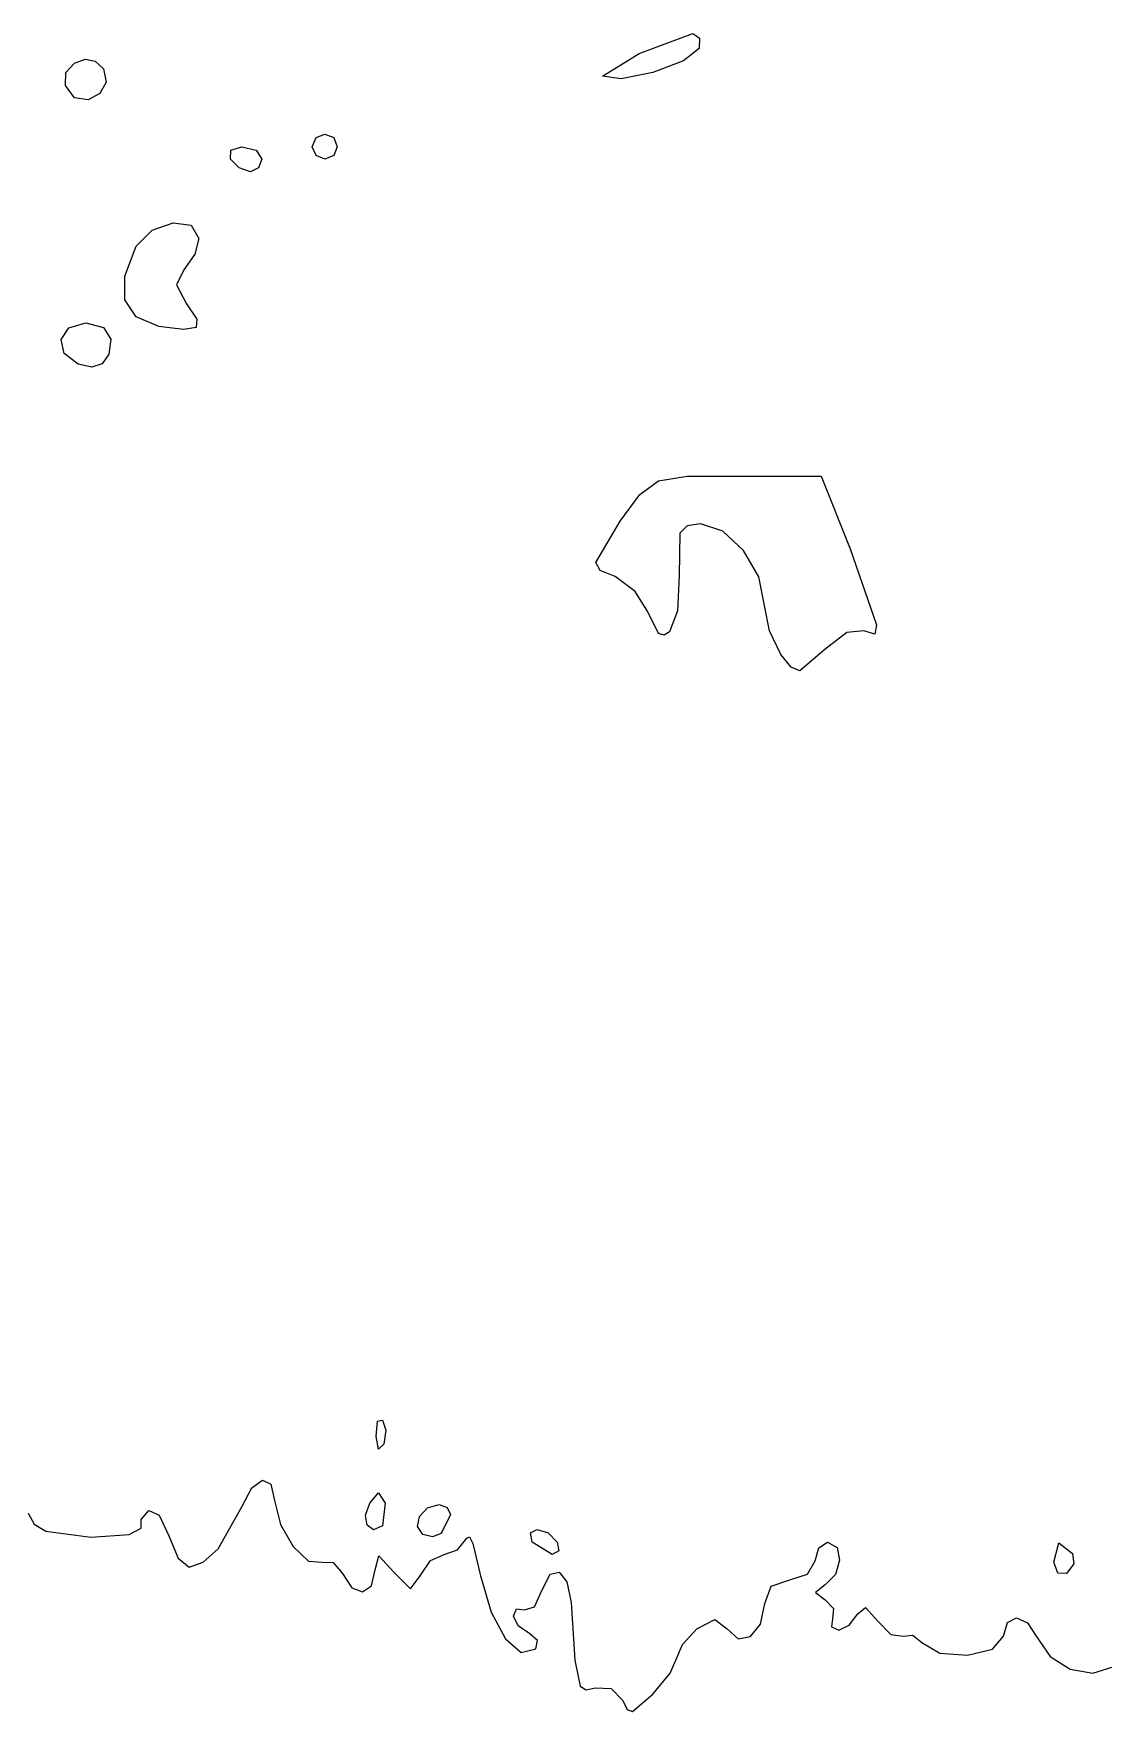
# Model space of a CAD drawing. Extents: x 0 to 282, y 0 to 282.
# Drawn here: x 34.16 to 64.19, y 123.66 to 170.74 of the extents above; entities that cross this region are included whole.
import ezdxf

# ---------------------------------------------------------------- set-up
doc = ezdxf.new("R2010")
doc.units = 0

msp = doc.modelspace()

# ---------------------------------------------------------------- linework, layer by layer
at = {"layer": 'Layer 1'}
for p, q in [((51.158385, 170.184598), (52.66651, 170.744636)), ((52.66651, 170.744636), (52.847309, 170.612345)), ((52.847309, 170.612345), (52.842899, 170.321302)), ((35.312566, 169.915605), (35.605261, 170.021438)), ((35.605261, 170.021438), (35.891341, 169.968521)), ((50.12651, 169.545186), (51.158385, 170.184598)), ((52.8429, 170.321298), (52.39862, 169.976789)), ((52.842899, 170.321302), (52.8429, 170.321298)), ((35.054047, 169.285014), (35.062866, 169.651021)), ((35.062866, 169.651021), (35.312566, 169.915605)), ((35.891341, 169.968521), (36.121196, 169.756854)), ((36.121196, 169.756854), (36.1212, 169.756854)), ((36.1212, 169.756854), (36.197819, 169.382028)), ((50.650164, 169.472978), (50.12651, 169.545186)), ((51.537621, 169.65543), (50.650164, 169.472978)), ((52.39862, 169.976789), (51.537621, 169.65543)), ((35.309811, 168.945465), (35.054047, 169.285014)), ((36.019776, 169.060119), (35.689598, 168.88373)), ((36.197819, 169.382028), (36.019776, 169.060119)), ((35.689598, 168.88373), (35.309811, 168.945465)), ((41.977318, 167.569627), (42.087561, 167.825392)), ((42.087561, 167.825392), (42.330096, 167.922405)), ((42.330096, 167.922405), (42.58586, 167.825392)), ((42.58586, 167.825392), (42.682874, 167.569627)), ((39.684259, 167.216849), (39.697488, 167.472614)), ((39.926794, 166.974315), (39.684259, 167.216849)), ((39.697488, 167.472614), (40.001759, 167.569627)), ((40.001759, 167.569627), (40.403044, 167.472614)), ((40.403044, 167.472614), (40.566204, 167.216849)), ((40.566204, 167.216849), (40.4736, 166.974315)), ((40.566204, 167.216849), (40.566204, 167.216849)), ((42.087561, 167.327093), (41.977318, 167.569627)), ((42.330096, 167.216849), (42.087561, 167.327093)), ((42.58586, 167.327093), (42.330096, 167.216849)), ((42.682874, 167.569627), (42.58586, 167.327093)), ((42.682874, 167.569627), (42.682874, 167.569627)), ((40.248704, 166.864071), (39.926794, 166.974315)), ((40.4736, 166.974315), (40.248704, 166.864071)), ((37.492615, 165.22751), (38.079109, 165.430908)), ((38.079109, 165.430908), (38.586227, 165.363109)), ((38.586227, 165.363109), (38.802304, 164.994345)), ((37.038414, 164.782678), (37.492615, 165.22751)), ((38.802304, 164.994344), (38.683241, 164.553372)), ((38.802304, 164.994345), (38.802304, 164.994344)), ((36.720914, 163.938768), (37.038414, 164.782678)), ((38.683241, 164.553372), (38.37897, 164.112399)), ((36.720915, 163.270144), (36.720914, 163.938768)), ((38.37897, 164.112399), (38.176123, 163.689066)), ((38.176123, 163.689066), (38.449526, 163.159898)), ((37.038415, 162.793341), (36.720915, 163.270144)), ((38.449526, 163.159898), (38.744977, 162.733258)), ((34.939781, 162.154483), (35.14814, 162.488521)), ((35.14814, 162.488521), (35.627698, 162.630735)), ((35.627698, 162.630735), (36.125997, 162.494033)), ((36.125997, 162.494033), (36.333254, 162.172124)), ((37.673414, 162.524898), (37.038415, 162.793341)), ((38.370151, 162.435601), (37.673414, 162.524898)), ((38.722929, 162.49844), (38.370151, 162.435601)), ((38.744977, 162.733258), (38.722929, 162.49844)), ((35.022463, 161.767529), (34.939781, 162.154483)), ((36.333254, 162.172121), (36.269313, 161.744378)), ((36.333254, 162.172124), (36.333254, 162.172121)), ((35.416031, 161.466565), (35.022463, 161.767529)), ((36.269313, 161.744378), (36.086309, 161.475384)), ((35.797472, 161.37837), (35.416031, 161.466565)), ((36.086309, 161.475384), (35.797472, 161.37837)), ((51.701202, 158.194543), (52.501017, 158.326834)), ((52.501017, 158.326834), (53.866379, 158.326833)), ((53.866379, 158.326833), (56.265269, 158.326833)), ((56.265269, 158.326833), (57.076658, 156.280723)), ((50.620819, 157.056833), (51.172586, 157.810897)), ((51.172586, 157.810897), (51.701202, 158.194543)), ((49.941721, 155.897078), (50.620819, 157.056833)), ((52.502119, 156.933919), (52.300925, 156.726111)), ((52.878599, 156.986285), (52.502119, 156.933919)), ((53.502025, 156.776822), (52.878599, 156.986285)), ((52.300925, 156.726111), (52.278876, 155.539895)), ((54.082456, 156.236629), (53.502025, 156.776822)), ((50.065194, 155.672734), (49.941721, 155.897078)), ((54.510751, 155.497998), (54.082456, 156.236629)), ((57.076654, 156.280733), (57.813078, 154.155243)), ((57.076658, 156.280723), (57.076654, 156.280733)), ((50.479708, 155.504613), (50.065194, 155.672734)), ((51.044153, 155.090099), (50.479708, 155.504613)), ((52.278876, 155.539895), (52.23533, 154.541645)), ((54.677769, 154.693225), (54.510751, 155.497998)), ((51.396931, 154.516835), (51.044153, 155.090099)), ((51.698446, 153.907746), (51.396931, 154.516835)), ((52.23533, 154.541645), (52.009883, 153.956806)), ((54.81447, 153.978853), (54.677769, 154.693225)), ((55.13638, 153.317395), (54.81447, 153.978853)), ((57.46471, 153.987673), (56.98405, 153.934756)), ((57.766225, 153.889557), (57.46471, 153.987673)), ((57.813078, 154.155243), (57.766225, 153.889557)), ((51.858918, 153.857656), (51.698446, 153.907746)), ((52.009883, 153.956806), (51.858918, 153.857656)), ((56.98405, 153.934756), (56.3711, 153.458506)), ((55.423561, 152.962412), (55.13638, 153.317395)), ((56.3711, 153.458506), (55.661135, 152.858783)), ((55.661135, 152.858783), (55.423561, 152.962412)), ((43.776987, 131.374612), (43.812265, 131.802355)), ((43.843133, 131.017424), (43.776987, 131.374612)), ((43.812265, 131.802355), (43.953376, 131.833223)), ((43.953376, 131.833223), (44.05039, 131.551001)), ((44.05039, 131.551001), (43.988654, 131.162945)), ((43.988654, 131.162945), (43.843133, 131.017424)), ((43.988654, 131.162945), (43.988654, 131.162945)), ((40.282245, 129.932716), (40.582657, 130.148793)), ((40.582657, 130.148793), (40.823539, 130.034141)), ((40.823539, 130.034141), (40.922206, 129.575528)), ((40.004983, 129.399139), (40.282245, 129.932716)), ((40.922206, 129.575528), (41.08702, 128.908557)), ((43.472213, 129.162582), (43.600646, 129.504887)), ((43.600646, 129.504887), (43.838771, 129.795929)), ((43.838771, 129.795929), (44.02398, 129.504887)), ((44.02398, 129.504887), (43.953424, 128.869887)), ((34.007756, 129.222754), (34.179184, 128.914624)), ((37.182756, 129.046365), (37.394423, 129.29331)), ((37.182756, 128.799421), (37.182756, 129.046365)), ((37.394423, 129.29331), (37.689875, 129.165427)), ((37.689875, 129.165427), (37.958868, 128.587754)), ((39.343524, 128.221746), (40.004983, 129.399139)), ((43.525681, 128.883116), (43.472213, 129.162582)), ((44.935689, 128.844531), (44.994117, 129.125651)), ((44.994117, 129.125651), (45.211296, 129.367083)), ((45.211296, 129.367083), (45.540923, 129.469609)), ((45.540923, 129.469609), (45.765819, 129.381415)), ((45.858424, 129.187387), (45.60266, 128.65381)), ((45.765819, 129.381415), (45.858423, 129.187387)), ((45.858423, 129.187387), (45.858424, 129.187387)), ((34.179184, 128.914624), (34.506055, 128.715635)), ((34.506055, 128.715635), (35.771646, 128.552476)), ((35.771646, 128.552476), (36.847621, 128.623031)), ((36.847621, 128.623031), (37.182756, 128.799421)), ((37.958868, 128.587754), (38.214632, 127.961573)), ((41.08702, 128.908557), (41.446964, 128.28789)), ((43.704826, 128.755785), (43.525681, 128.883116)), ((43.953424, 128.869887), (43.704826, 128.755785)), ((43.953424, 128.869887), (43.953424, 128.869887)), ((45.082312, 128.622942), (44.935689, 128.844531)), ((45.352408, 128.557347), (45.082312, 128.622942)), ((45.60266, 128.65381), (45.352408, 128.557347)), ((46.319713, 128.517196), (46.390269, 128.55523)), ((46.390269, 128.55523), (46.487283, 128.371676)), ((48.102971, 128.667039), (48.292589, 128.764053)), ((48.151478, 128.411275), (48.102971, 128.667039)), ((48.292589, 128.764053), (48.60127, 128.667039)), ((48.60127, 128.667039), (48.857034, 128.411275)), ((38.923497, 127.846368), (39.343524, 128.221746)), ((41.446964, 128.28789), (41.87967, 127.878889)), ((45.684713, 128.058585), (46.05513, 128.195287)), ((46.05513, 128.195287), (46.319713, 128.517196)), ((46.487283, 128.371676), (46.707769, 127.458866)), ((48.715923, 128.058497), (48.151478, 128.411275)), ((48.905541, 128.16874), (48.715923, 128.058497)), ((48.857034, 128.411275), (48.905541, 128.16874)), ((48.857034, 128.411275), (48.857034, 128.411275)), ((56.091656, 127.882204), (56.2019, 128.252621)), ((56.2019, 128.252621), (56.444434, 128.411371)), ((56.444434, 128.411371), (56.711223, 128.258684)), ((56.711223, 128.258684), (56.779574, 127.904252)), ((62.791767, 127.84683), (62.937288, 128.393636)), ((62.937288, 128.393636), (63.320934, 128.093775)), ((63.320934, 128.093775), (63.351802, 127.798323)), ((63.320934, 128.093775), (63.320934, 128.093775)), ((38.214632, 127.961573), (38.523313, 127.705809)), ((38.523313, 127.705809), (38.923497, 127.846368)), ((41.87967, 127.878889), (42.262766, 127.846918)), ((42.262766, 127.846918), (42.571447, 127.833688)), ((42.571447, 127.833688), (42.827211, 127.529418)), ((43.640806, 127.187113), (43.744434, 127.635251)), ((43.744434, 127.635251), (43.850268, 128.023306)), ((43.850268, 128.023306), (44.273601, 127.564695)), ((45.014435, 127.458862), (45.296658, 127.891015)), ((45.296658, 127.891015), (45.684713, 128.058585)), ((55.884399, 127.511787), (56.091656, 127.882204)), ((56.779574, 127.904252), (56.662716, 127.503517)), ((62.90201, 127.542559), (62.791767, 127.84683)), ((63.351802, 127.798323), (63.144545, 127.52933)), ((42.827211, 127.529418), (43.08959, 127.124274)), ((43.391656, 127.01348), (43.640806, 127.187113)), ((44.273601, 127.564695), (44.736622, 127.101674)), ((44.736622, 127.101674), (45.014435, 127.458862)), ((46.707769, 127.458866), (46.999913, 126.444629)), ((48.436378, 127.070813), (48.657416, 127.506825)), ((48.657416, 127.506825), (48.908219, 127.569112)), ((48.908219, 127.569112), (49.125949, 127.294055)), ((49.125949, 127.294055), (49.247767, 126.718035)), ((54.680544, 126.682759), (54.861343, 127.176648)), ((54.861343, 127.176648), (55.3861, 127.353037)), ((55.3861, 127.353037), (55.884399, 127.511787)), ((56.373879, 127.211921), (56.109295, 127.000254)), ((56.662716, 127.503517), (56.373879, 127.211921)), ((63.144545, 127.52933), (62.90201, 127.542559)), ((43.08959, 127.124274), (43.391656, 127.01348)), ((48.215892, 126.590153), (48.436378, 127.070813)), ((49.247767, 126.718035), (49.3536, 125.095255)), ((54.56479, 126.111148), (54.680544, 126.682759)), ((56.109295, 127.000254), (56.373879, 126.788587)), ((56.373879, 126.788587), (56.612004, 126.550462)), ((46.999913, 126.444629), (47.404504, 125.694976)), ((47.624989, 126.329979), (47.717594, 126.537236)), ((47.761691, 126.056576), (47.624989, 126.329979)), ((47.717594, 126.537236), (47.942489, 126.506368)), ((47.942489, 126.506368), (48.215892, 126.590153)), ((52.775547, 125.977203), (53.278256, 126.241787)), ((53.278256, 126.241787), (53.622214, 125.977203)), ((56.585546, 126.25942), (56.554678, 126.034524)), ((56.612004, 126.550462), (56.585546, 126.25942)), ((57.052977, 126.078622), (57.291102, 126.400531)), ((57.291102, 126.400531), (57.507178, 126.57251)), ((57.507178, 126.57251), (57.855547, 126.188864)), ((61.491919, 126.157444), (61.749337, 126.281468)), ((61.749337, 126.281468), (62.053057, 126.147522)), ((48.0836, 125.83609), (47.761691, 126.056576)), ((48.304087, 125.650881), (48.0836, 125.83609)), ((52.374262, 125.531821), (52.775547, 125.977203)), ((53.622214, 125.977203), (53.936407, 125.695532)), ((53.936407, 125.695532), (54.283671, 125.761127)), ((54.283671, 125.761127), (54.56479, 126.111148)), ((56.554678, 126.034524), (56.761935, 125.94192)), ((56.761935, 125.94192), (57.052977, 126.078622)), ((57.855547, 126.188864), (58.221554, 125.818447)), ((58.221554, 125.818447), (58.561103, 125.76553)), ((58.561103, 125.76553), (58.838916, 125.796398)), ((58.838916, 125.796398), (59.09027, 125.589141)), ((61.074649, 125.405586), (61.38333, 125.76553)), ((61.38333, 125.76553), (61.491919, 126.157444)), ((62.053057, 126.147522), (62.300553, 125.76553)), ((62.300553, 125.76553), (62.686955, 125.196675)), ((47.404504, 125.694976), (47.848783, 125.315741)), ((47.848783, 125.315741), (48.259989, 125.412756)), ((48.259989, 125.412756), (48.304087, 125.650881)), ((52.211102, 125.165814), (52.374262, 125.531821)), ((59.09027, 125.589141), (59.597389, 125.294241)), ((59.597389, 125.294241), (60.369092, 125.240773)), ((60.369092, 125.240773), (61.074649, 125.405586)), ((49.3536, 125.095255), (49.503531, 124.36324)), ((52.021484, 124.733658), (52.211102, 125.165814)), ((62.686955, 125.196675), (63.248643, 124.839487)), ((63.248643, 124.839487), (63.883091, 124.733654)), ((63.883091, 124.733654), (64.487773, 124.918863)), ((49.503531, 124.36324), (49.671101, 124.261817)), ((49.671101, 124.261817), (49.918045, 124.319143)), ((49.918045, 124.319143), (50.372247, 124.301504)), ((51.540824, 124.142754), (52.021484, 124.733658)), ((50.372247, 124.301504), (50.694157, 123.966365)), ((50.694157, 123.966365), (50.821488, 123.716113)), ((50.97197, 123.657684), (51.540824, 124.142754)), ((50.821488, 123.716113), (50.97197, 123.657684))]:
    msp.add_line(p, q, dxfattribs=at)

doc.saveas('drawing.dxf')
